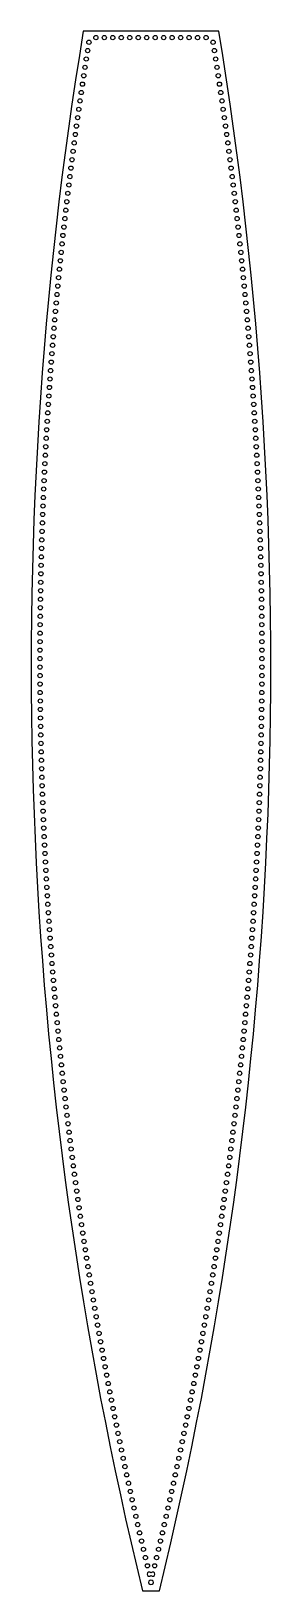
# Model space of a CAD drawing. Extents: x 0 to 3.5, y 0.5 to 23.5.
import ezdxf

# ---------------------------------------------------------------- set-up
doc = ezdxf.new("R2010")
doc.units = 0
doc.layers.get('0').update_dxf_attribs({"linetype": 'CONTINUOUS'})

msp = doc.modelspace()

# ---------------------------------------------------------------- linework, layer by layer
for points in [[(0.769, 23.5, 0.101185), (1.642, 0.507), (1.892, 0.507, 0.101185), (2.766, 23.5)], [(1.767, 0.733, 2.795851), (1.767, 0.773, 2.795851)], [(1.767, 0.662, 1.189811), (1.767, 0.601, 1.189811)]]:
    msp.add_lwpolyline(points, format="xyb", close=True)
for centre, radius in [((0.833, 23.214), 0.0313), ((0.852, 23.337), 0.0313), ((0.954, 23.406), 0.0312), ((1.079, 23.406), 0.0312), ((1.204, 23.406), 0.0312), ((1.329, 23.406), 0.0312), ((1.454, 23.406), 0.0312), ((1.579, 23.406), 0.0312), ((1.704, 23.406), 0.0312), ((1.829, 23.406), 0.0312), ((1.954, 23.406), 0.0312), ((2.079, 23.406), 0.0312), ((2.204, 23.406), 0.0312), ((2.329, 23.406), 0.0312), ((2.454, 23.406), 0.0312), ((2.579, 23.406), 0.0312), ((2.682, 23.337), 0.0313), ((2.702, 23.214), 0.0313), ((0.794, 22.967), 0.0313), ((0.813, 23.09), 0.0313), ((2.721, 23.09), 0.0313), ((2.74, 22.967), 0.0313), ((0.776, 22.843), 0.0313), ((2.759, 22.843), 0.0313), ((0.739, 22.596), 0.0313), ((0.757, 22.719), 0.0313), ((2.777, 22.719), 0.0313), ((2.796, 22.596), 0.0313), ((0.703, 22.348), 0.0313), ((0.721, 22.472), 0.0313), ((2.814, 22.472), 0.0313), ((2.831, 22.348), 0.0313), ((0.668, 22.101), 0.0313), ((0.686, 22.225), 0.0313), ((2.849, 22.225), 0.0313), ((2.866, 22.101), 0.0313), ((0.635, 21.853), 0.0313), ((0.651, 21.977), 0.0313), ((2.883, 21.977), 0.0313), ((2.9, 21.853), 0.0313), ((0.602, 21.605), 0.0313), ((0.618, 21.729), 0.0313), ((2.916, 21.729), 0.0313), ((2.932, 21.605), 0.0313), ((0.571, 21.357), 0.0313), ((0.586, 21.481), 0.0313), ((2.948, 21.481), 0.0313), ((2.964, 21.357), 0.0313), ((0.556, 21.233), 0.0313), ((2.979, 21.233), 0.0313), ((0.526, 20.985), 0.0313), ((0.541, 21.109), 0.0313), ((2.994, 21.109), 0.0313), ((3.009, 20.985), 0.0313), ((0.497, 20.737), 0.0313), ((0.511, 20.861), 0.0313), ((3.023, 20.861), 0.0313), ((3.037, 20.737), 0.0313), ((0.469, 20.488), 0.0313), ((0.483, 20.612), 0.0313), ((3.051, 20.612), 0.0313), ((3.065, 20.488), 0.0313), ((0.443, 20.239), 0.0313), ((0.456, 20.364), 0.0313), ((3.078, 20.364), 0.0313), ((3.092, 20.239), 0.0313), ((0.417, 19.991), 0.0313), ((0.43, 20.115), 0.0313), ((3.104, 20.115), 0.0313), ((3.117, 19.991), 0.0313), ((0.405, 19.866), 0.0313), ((3.129, 19.866), 0.0313), ((0.381, 19.618), 0.0313), ((0.393, 19.742), 0.0313), ((3.141, 19.742), 0.0313), ((3.153, 19.618), 0.0313), ((0.358, 19.369), 0.0313), ((0.37, 19.493), 0.0313), ((3.165, 19.493), 0.0313), ((3.176, 19.369), 0.0313), ((0.337, 19.12), 0.0313), ((0.347, 19.244), 0.0313), ((3.187, 19.244), 0.0313), ((3.198, 19.12), 0.0313), ((0.316, 18.87), 0.0313), ((0.326, 18.995), 0.0313), ((3.208, 18.995), 0.0313), ((3.218, 18.87), 0.0313), ((0.297, 18.621), 0.0313), ((0.306, 18.746), 0.0313), ((3.228, 18.746), 0.0313), ((3.238, 18.621), 0.0313), ((0.278, 18.372), 0.0313), ((0.287, 18.496), 0.0313), ((3.247, 18.496), 0.0313), ((3.256, 18.372), 0.0313), ((0.269, 18.247), 0.0313), ((3.265, 18.247), 0.0313), ((0.253, 17.998), 0.0313), ((0.261, 18.122), 0.0313), ((3.273, 18.122), 0.0313), ((3.282, 17.998), 0.0313), ((0.237, 17.748), 0.0313), ((0.245, 17.873), 0.0313), ((3.29, 17.873), 0.0313), ((3.297, 17.748), 0.0313), ((0.222, 17.499), 0.0313), ((0.229, 17.623), 0.0313), ((3.305, 17.623), 0.0313), ((3.312, 17.499), 0.0313), ((0.209, 17.249), 0.0313), ((0.215, 17.374), 0.0313), ((3.319, 17.374), 0.0313), ((3.326, 17.249), 0.0313), ((0.196, 16.999), 0.0313), ((0.202, 17.124), 0.0313), ((3.332, 17.124), 0.0313), ((3.338, 16.999), 0.0313), ((0.191, 16.874), 0.0313), ((3.344, 16.874), 0.0313), ((0.18, 16.625), 0.0313), ((0.185, 16.75), 0.0313), ((3.349, 16.75), 0.0313), ((3.355, 16.625), 0.0313), ((0.17, 16.375), 0.0313), ((0.175, 16.5), 0.0313), ((3.36, 16.5), 0.0313), ((3.364, 16.375), 0.0313), ((0.161, 16.125), 0.0313), ((0.166, 16.25), 0.0313), ((3.369, 16.25), 0.0313), ((3.373, 16.125), 0.0313), ((0.154, 15.875), 0.0313), ((0.157, 16), 0.0313), ((3.377, 16), 0.0313), ((3.381, 15.875), 0.0313), ((0.147, 15.625), 0.0313), ((0.15, 15.75), 0.0313), ((3.384, 15.75), 0.0313), ((3.387, 15.625), 0.0313), ((0.142, 15.375), 0.0313), ((0.144, 15.5), 0.0313), ((3.39, 15.5), 0.0313), ((3.392, 15.375), 0.0313), ((0.14, 15.25), 0.0313), ((3.395, 15.25), 0.0313), ((0.136, 15), 0.0313), ((0.138, 15.125), 0.0313), ((3.397, 15.125), 0.0313), ((3.398, 15), 0.0313), ((0.133, 14.75), 0.0313), ((0.134, 14.875), 0.0313), ((3.4, 14.875), 0.0313), ((3.401, 14.75), 0.0313), ((0.132, 14.5), 0.0313), ((0.132, 14.625), 0.0313), ((3.402, 14.625), 0.0313), ((3.403, 14.5), 0.0313), ((0.131, 14.375), 0.0313), ((0.131, 14.25), 0.0313), ((3.403, 14.375), 0.0313), ((3.403, 14.25), 0.0313), ((0.131, 14.125), 0.0313), ((0.132, 14), 0.0313), ((3.403, 14), 0.0313), ((3.403, 14.125), 0.0313), ((0.132, 13.875), 0.0313), ((3.402, 13.875), 0.0313), ((0.133, 13.75), 0.0313), ((0.135, 13.625), 0.0313), ((3.4, 13.625), 0.0313), ((3.401, 13.75), 0.0313), ((0.136, 13.5), 0.0313), ((0.138, 13.375), 0.0313), ((3.396, 13.375), 0.0313), ((3.398, 13.5), 0.0313), ((0.14, 13.25), 0.0313), ((0.142, 13.125), 0.0313), ((3.392, 13.125), 0.0313), ((3.394, 13.25), 0.0313), ((0.145, 13), 0.0313), ((0.148, 12.875), 0.0313), ((3.386, 12.875), 0.0313), ((3.389, 13), 0.0313), ((0.151, 12.751), 0.0313), ((0.155, 12.626), 0.0313), ((3.38, 12.626), 0.0313), ((3.383, 12.751), 0.0313), ((0.158, 12.501), 0.0313), ((3.376, 12.501), 0.0313), ((0.162, 12.376), 0.0313), ((0.166, 12.251), 0.0313), ((3.368, 12.251), 0.0313), ((3.372, 12.376), 0.0313), ((0.171, 12.126), 0.0313), ((0.176, 12.001), 0.0313), ((3.359, 12.001), 0.0313), ((3.363, 12.126), 0.0313), ((0.181, 11.876), 0.0313), ((0.186, 11.751), 0.0313), ((3.348, 11.751), 0.0313), ((3.354, 11.876), 0.0313), ((0.192, 11.626), 0.0313), ((0.198, 11.501), 0.0313), ((3.337, 11.501), 0.0313), ((3.343, 11.626), 0.0313), ((0.204, 11.377), 0.0313), ((0.21, 11.252), 0.0313), ((3.324, 11.252), 0.0313), ((3.331, 11.377), 0.0313), ((0.217, 11.127), 0.0313), ((3.317, 11.127), 0.0313), ((0.224, 11.002), 0.0313), ((0.231, 10.877), 0.0313), ((3.303, 10.877), 0.0313), ((3.31, 11.002), 0.0313), ((0.239, 10.753), 0.0313), ((0.246, 10.628), 0.0313), ((3.288, 10.628), 0.0313), ((3.296, 10.753), 0.0313), ((0.254, 10.503), 0.0313), ((0.263, 10.378), 0.0313), ((3.272, 10.378), 0.0313), ((3.28, 10.503), 0.0313), ((0.271, 10.254), 0.0313), ((0.28, 10.129), 0.0313), ((3.254, 10.129), 0.0313), ((3.263, 10.254), 0.0313), ((0.289, 10.004), 0.0313), ((0.299, 9.88), 0.0313), ((3.236, 9.88), 0.0313), ((3.245, 10.004), 0.0313), ((0.308, 9.755), 0.0313), ((0.318, 9.63), 0.0313), ((3.216, 9.63), 0.0313), ((3.226, 9.755), 0.0313), ((0.329, 9.506), 0.0313), ((3.206, 9.506), 0.0313), ((0.339, 9.381), 0.0313), ((0.35, 9.257), 0.0313), ((3.184, 9.257), 0.0313), ((3.195, 9.381), 0.0313), ((0.361, 9.132), 0.0313), ((0.372, 9.008), 0.0313), ((3.162, 9.008), 0.0313), ((3.173, 9.132), 0.0313), ((0.384, 8.883), 0.0313), ((0.396, 8.759), 0.0313), ((3.139, 8.759), 0.0313), ((3.151, 8.883), 0.0313), ((0.408, 8.634), 0.0313), ((0.42, 8.51), 0.0313), ((3.114, 8.51), 0.0313), ((3.127, 8.634), 0.0313), ((0.433, 8.386), 0.0313), ((0.446, 8.261), 0.0313), ((3.089, 8.261), 0.0313), ((3.102, 8.386), 0.0313), ((0.459, 8.137), 0.0313), ((3.075, 8.137), 0.0313), ((0.472, 8.013), 0.0313), ((0.486, 7.889), 0.0313), ((3.048, 7.889), 0.0313), ((3.062, 8.013), 0.0313), ((0.5, 7.764), 0.0313), ((0.514, 7.64), 0.0313), ((3.02, 7.64), 0.0313), ((3.034, 7.764), 0.0313), ((0.529, 7.516), 0.0313), ((0.544, 7.392), 0.0313), ((2.991, 7.392), 0.0313), ((3.005, 7.516), 0.0313), ((0.559, 7.268), 0.0313), ((0.574, 7.144), 0.0313), ((2.96, 7.144), 0.0313), ((2.975, 7.268), 0.0313), ((0.59, 7.02), 0.0313), ((0.606, 6.896), 0.0313), ((2.929, 6.896), 0.0313), ((2.944, 7.02), 0.0313), ((0.622, 6.772), 0.0313), ((0.638, 6.648), 0.0313), ((2.896, 6.648), 0.0313), ((2.912, 6.772), 0.0313), ((0.655, 6.524), 0.0313), ((2.879, 6.524), 0.0313), ((0.672, 6.4), 0.0313), ((0.689, 6.276), 0.0313), ((2.845, 6.276), 0.0313), ((2.862, 6.4), 0.0313), ((0.707, 6.153), 0.0313), ((0.725, 6.029), 0.0313), ((2.81, 6.029), 0.0313), ((2.827, 6.153), 0.0313), ((0.743, 5.905), 0.0313), ((0.761, 5.781), 0.0313), ((2.773, 5.781), 0.0313), ((2.792, 5.905), 0.0313), ((0.78, 5.658), 0.0313), ((0.799, 5.534), 0.0313), ((2.736, 5.534), 0.0313), ((2.755, 5.658), 0.0313), ((0.818, 5.411), 0.0313), ((0.837, 5.287), 0.0313), ((2.697, 5.287), 0.0313), ((2.717, 5.411), 0.0313), ((0.857, 5.164), 0.0313), ((0.877, 5.04), 0.0313), ((2.658, 5.04), 0.0313), ((2.678, 5.164), 0.0313), ((0.897, 4.917), 0.0313), ((2.637, 4.917), 0.0313), ((0.917, 4.794), 0.0313), ((0.938, 4.671), 0.0313), ((2.596, 4.671), 0.0313), ((2.617, 4.794), 0.0313), ((0.959, 4.547), 0.0313), ((0.98, 4.424), 0.0313), ((2.554, 4.424), 0.0313), ((2.575, 4.547), 0.0313), ((1.002, 4.301), 0.0313), ((1.024, 4.178), 0.0313), ((2.511, 4.178), 0.0313), ((2.532, 4.301), 0.0313), ((1.046, 4.055), 0.0313), ((1.068, 3.932), 0.0313), ((2.466, 3.932), 0.0313), ((2.489, 4.055), 0.0313), ((1.091, 3.809), 0.0313), ((1.114, 3.686), 0.0313), ((2.421, 3.686), 0.0313), ((2.444, 3.809), 0.0313), ((1.137, 3.563), 0.0313), ((1.16, 3.44), 0.0313), ((2.374, 3.44), 0.0313), ((2.397, 3.563), 0.0313), ((1.184, 3.318), 0.0313), ((1.208, 3.195), 0.0313), ((2.326, 3.195), 0.0313), ((2.35, 3.318), 0.0313), ((1.232, 3.072), 0.0313), ((2.302, 3.072), 0.0313), ((1.257, 2.95), 0.0313), ((1.281, 2.827), 0.0313), ((2.253, 2.827), 0.0313), ((2.278, 2.95), 0.0313), ((1.306, 2.705), 0.0313), ((1.332, 2.582), 0.0313), ((2.203, 2.582), 0.0313), ((2.228, 2.705), 0.0313), ((1.357, 2.46), 0.0313), ((1.383, 2.338), 0.0313), ((2.151, 2.338), 0.0313), ((2.177, 2.46), 0.0313), ((1.409, 2.216), 0.0313), ((1.436, 2.093), 0.0313), ((2.099, 2.093), 0.0313), ((2.125, 2.216), 0.0313), ((1.462, 1.971), 0.0313), ((1.489, 1.849), 0.0313), ((2.045, 1.849), 0.0313), ((2.072, 1.971), 0.0313), ((1.516, 1.727), 0.0313), ((1.544, 1.605), 0.0313), ((1.991, 1.605), 0.0313), ((2.018, 1.727), 0.0313), ((1.571, 1.483), 0.0313), ((1.599, 1.361), 0.0313), ((1.935, 1.361), 0.0313), ((1.963, 1.483), 0.0313), ((1.628, 1.24), 0.0313), ((1.907, 1.24), 0.0313), ((1.656, 1.118), 0.0313), ((1.685, 0.996), 0.0313), ((1.85, 0.996), 0.0313), ((1.878, 1.118), 0.0313), ((1.714, 0.875), 0.0313), ((1.821, 0.875), 0.0313)]:
    msp.add_circle(centre, radius)

doc.saveas('drawing.dxf')
